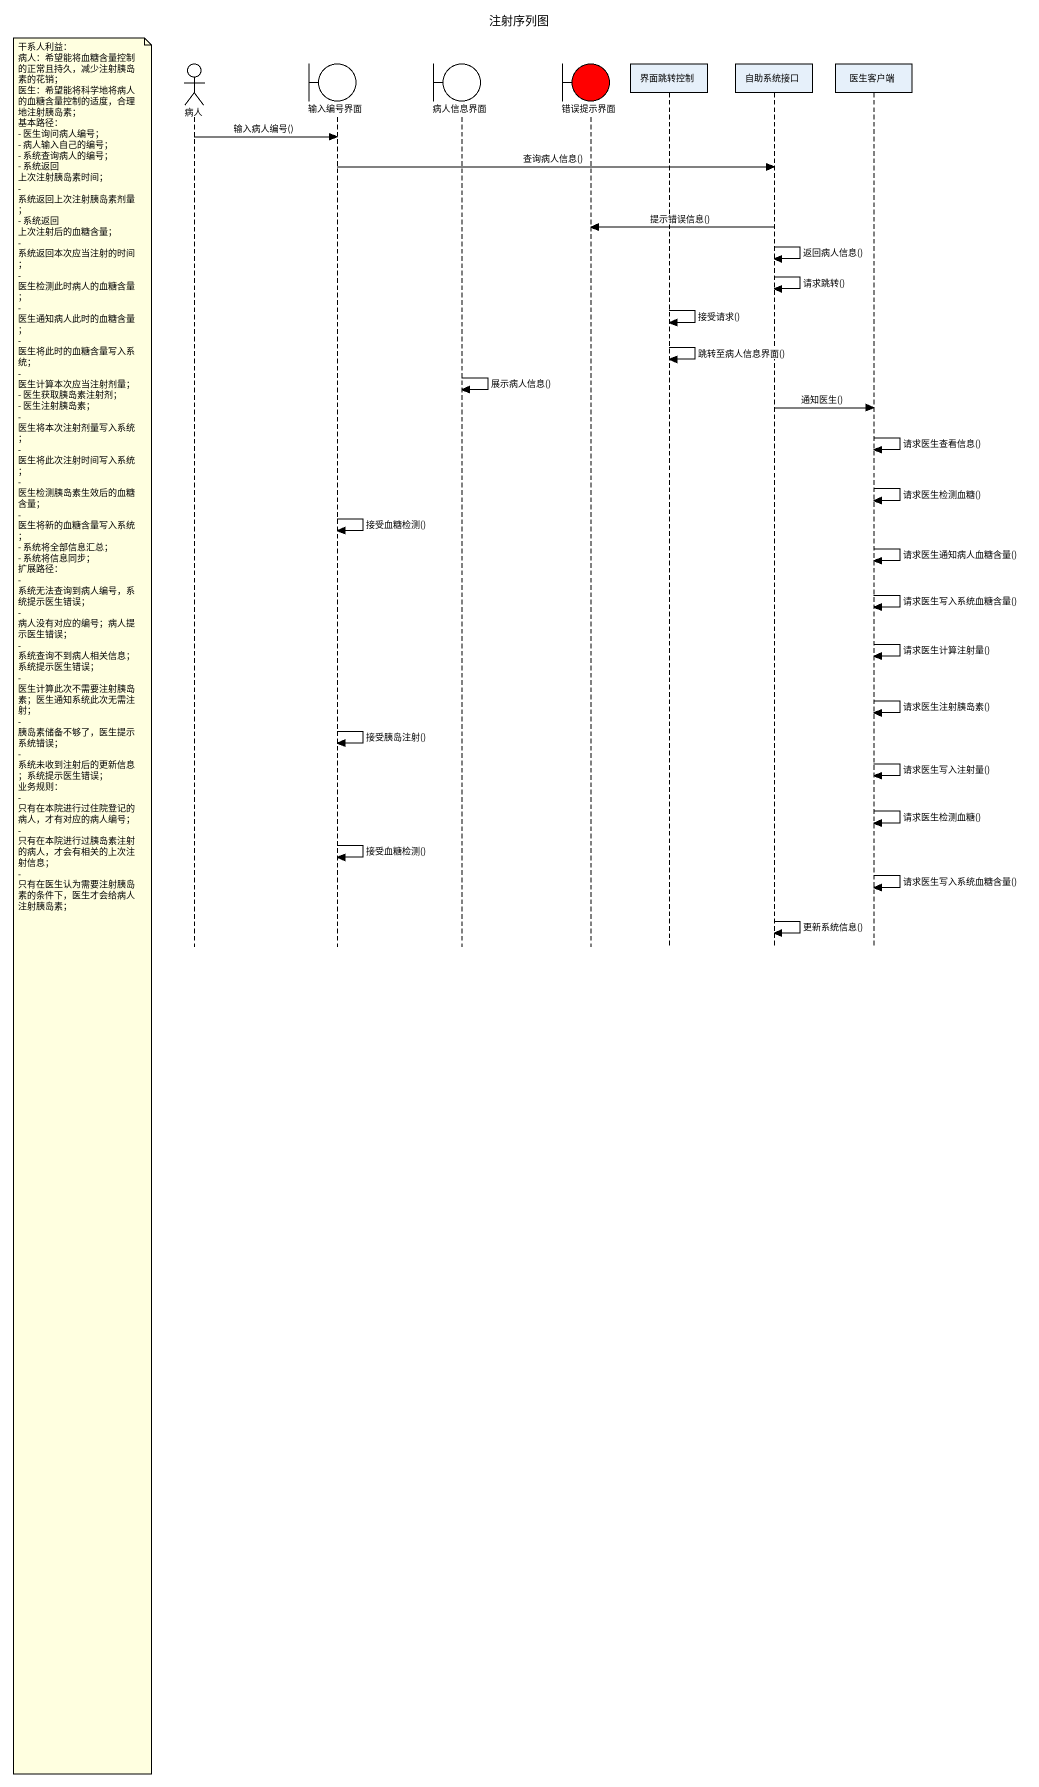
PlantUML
@startuml
title 注射序列图
hide footbox
actor 病人
boundary 输入编号界面
boundary 病人信息界面
boundary 错误提示界面 #FF0000
participant 界面跳转控制
participant 自助系统接口
participant 医生客户端

病人 -> 输入编号界面 : 输入病人编号()
输入编号界面 -> 自助系统接口 : 查询病人信息()
自助系统接口 -> 错误提示界面 : 提示错误信息()
自助系统接口 -> 自助系统接口 : 返回病人信息()
自助系统接口 -> 自助系统接口 : 请求跳转()
界面跳转控制 -> 界面跳转控制 : 接受请求()
界面跳转控制 -> 界面跳转控制 : 跳转至病人信息界面()
病人信息界面 -> 病人信息界面 : 展示病人信息()
自助系统接口 -> 医生客户端 : 通知医生()
医生客户端 -> 医生客户端 : 请求医生查看信息()
医生客户端 -> 医生客户端 : 请求医生检测血糖()
输入编号界面 -> 输入编号界面 : 接受血糖检测()
医生客户端 -> 医生客户端 : 请求医生通知病人血糖含量()
医生客户端 -> 医生客户端 : 请求医生写入系统血糖含量()
医生客户端 -> 医生客户端 : 请求医生计算注射量()
医生客户端 -> 医生客户端 : 请求医生注射胰岛素()
输入编号界面 -> 输入编号界面 : 接受胰岛注射()
医生客户端 -> 医生客户端 : 请求医生写入注射量()
医生客户端 -> 医生客户端 : 请求医生检测血糖()
输入编号界面 -> 输入编号界面 : 接受血糖检测()
医生客户端 -> 医生客户端 : 请求医生写入系统血糖含量()
note left of 病人
  干系人利益：
  病人：希望能将血糖含量控制的正常且持久，减少注射胰岛素的花销；
  医生：希望能将科学地将病人的血糖含量控制的适度，合理地注射胰岛素；
  基本路径：
  - 医生询问病人编号；
  - 病人输入自己的编号；
  - 系统查询病人的编号；
  - 系统返回 上次注射胰岛素时间；
  - 系统返回上次注射胰岛素剂量；
  - 系统返回 上次注射后的血糖含量；
  - 系统返回本次应当注射的时间；
  - 医生检测此时病人的血糖含量；
  - 医生通知病人此时的血糖含量；
  - 医生将此时的血糖含量写入系统；
  - 医生计算本次应当注射剂量；
  - 医生获取胰岛素注射剂；
  - 医生注射胰岛素；
  - 医生将本次注射剂量写入系统；
  - 医生将此次注射时间写入系统；
  - 医生检测胰岛素生效后的血糖含量；
  - 医生将新的血糖含量写入系统；
  - 系统将全部信息汇总；
  - 系统将信息同步；
  扩展路径：
  - 系统无法查询到病人编号，系统提示医生错误；
  - 病人没有对应的编号；病人提示医生错误；
  - 系统查询不到病人相关信息；系统提示医生错误；
  - 医生计算此次不需要注射胰岛素；医生通知系统此次无需注射；
  - 胰岛素储备不够了，医生提示系统错误；
  - 系统未收到注射后的更新信息；系统提示医生错误；
  业务规则：
  - 只有在本院进行过住院登记的病人，才有对应的病人编号；
  - 只有在本院进行过胰岛素注射的病人，才会有相关的上次注射信息；
  - 只有在医生认为需要注射胰岛素的条件下，医生才会给病人注射胰岛素；
end note
自助系统接口 -> 自助系统接口 : 更新系统信息()
@enduml
